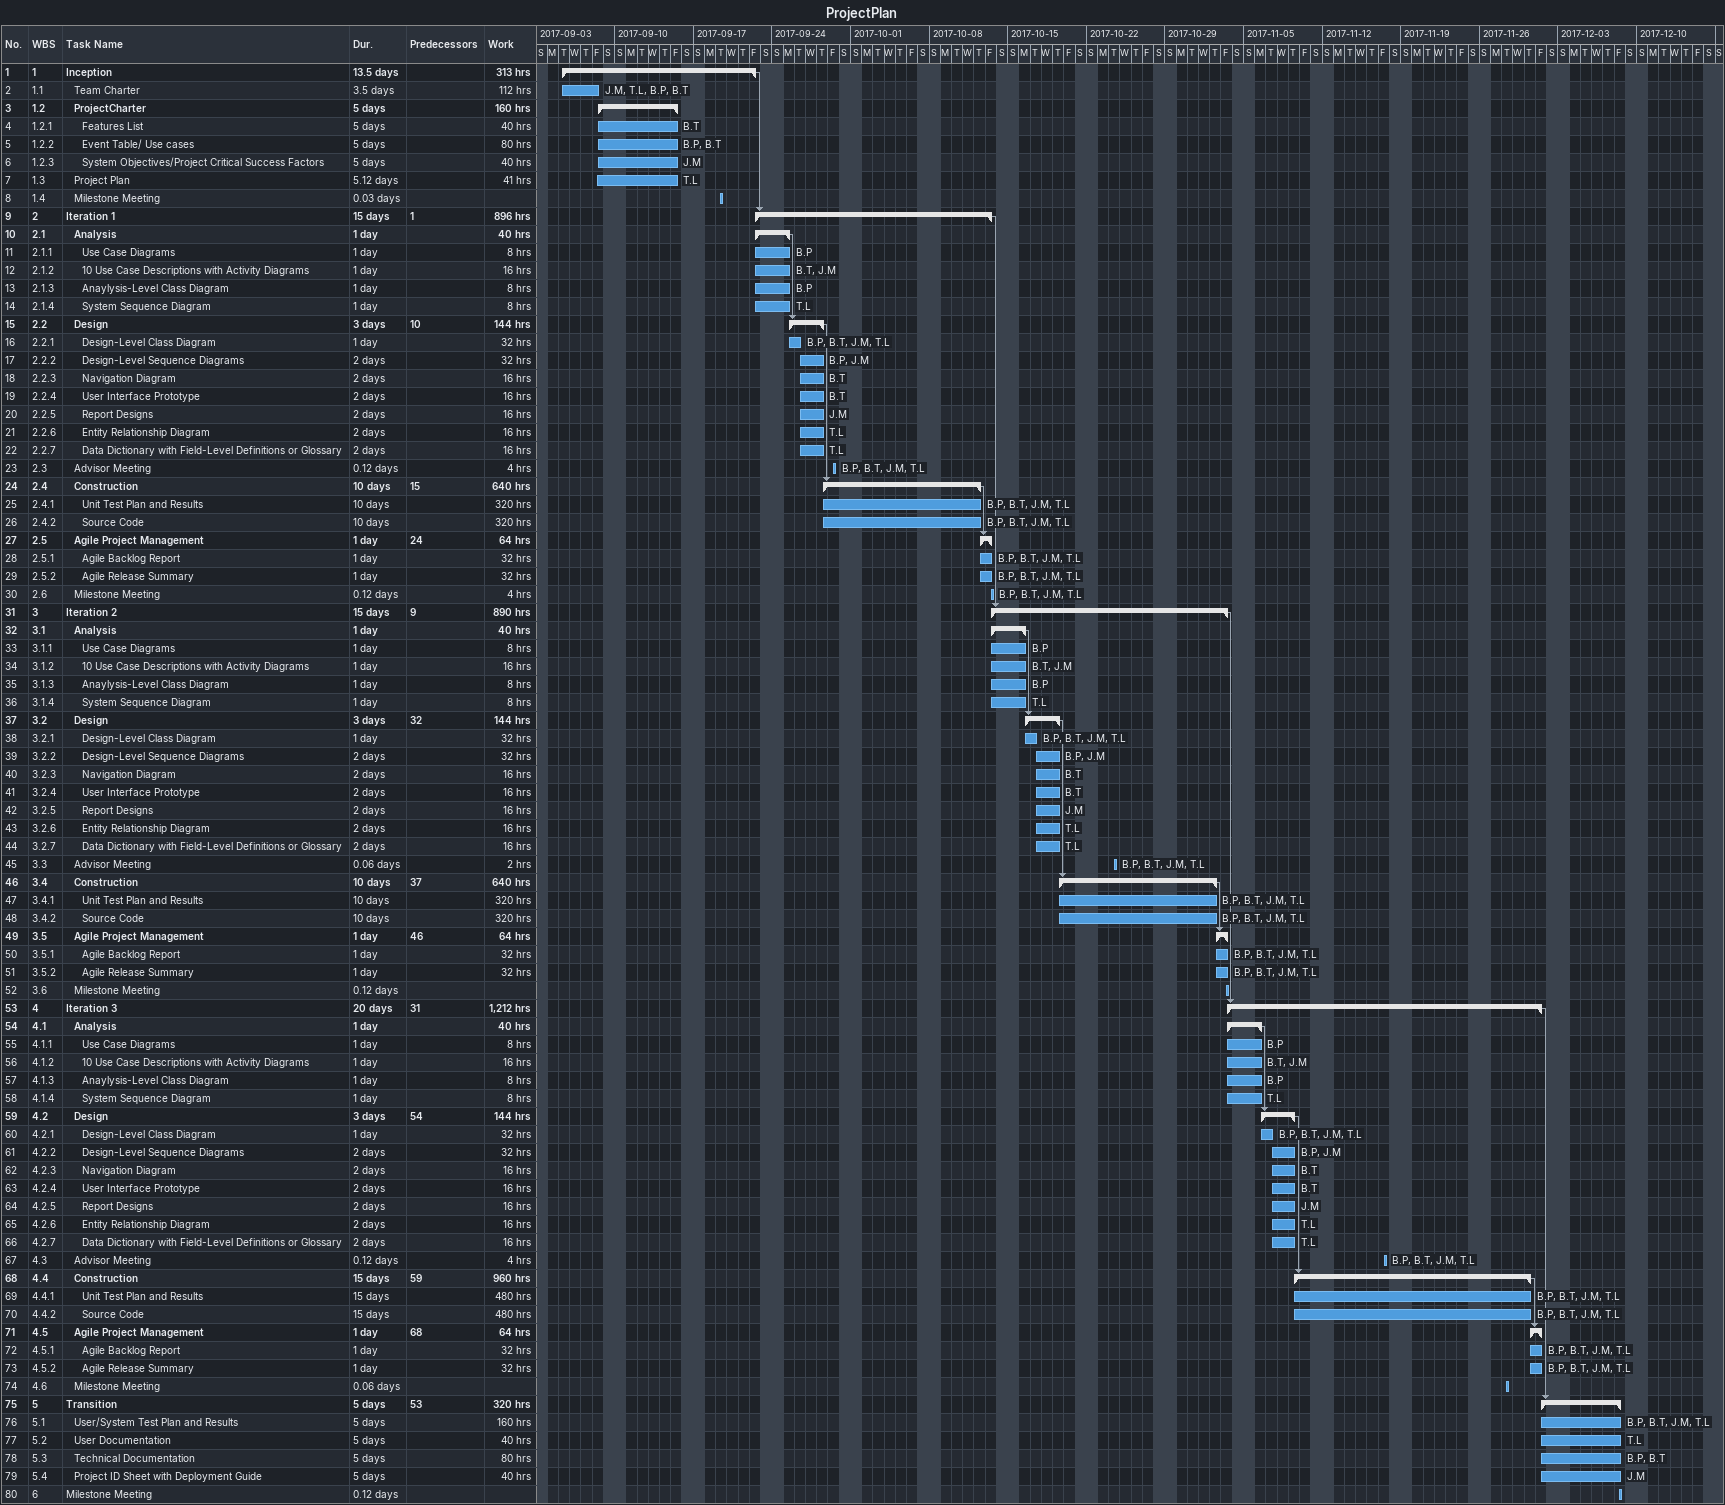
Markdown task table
ProjectPlan

| ID | WBS | Task | Duration | Start | Finish | Predecessors | Resources | Work (h) |
|---|---|---|---|---|---|---|---|---|
| 1 | 1 | **Inception** | 13.5d | 2017-09-05 | 2017-09-22 |  |  | 313 |
| 2 | 1.1 | Team Charter | 3.5d | 2017-09-05 | 2017-09-08 |  | J.M, T.L, B.P, B.T | 112 |
| 3 | 1.2 | **ProjectCharter** | 5d | 2017-09-08 | 2017-09-15 |  |  | 160 |
| 4 | 1.2.1 | Features List | 5d | 2017-09-08 | 2017-09-15 |  | B.T | 40 |
| 5 | 1.2.2 | Event Table/ Use cases | 5d | 2017-09-08 | 2017-09-15 |  | B.P, B.T | 80 |
| 6 | 1.2.3 | System Objectives/Project Critical Success Factors | 5d | 2017-09-08 | 2017-09-15 |  | J.M | 40 |
| 7 | 1.3 | Project Plan | 5.12d | 2017-09-08 | 2017-09-15 |  | T.L | 41 |
| 8 | 1.4 | Milestone Meeting | 0.03d | 2017-09-19 | 2017-09-19 |  |  |  |
| 9 | 2 | **Iteration 1** | 15d | 2017-09-22 | 2017-10-13 | 1 |  | 896 |
| 10 | 2.1 | **Analysis** | 1d | 2017-09-22 | 2017-09-25 |  |  | 40 |
| 11 | 2.1.1 | Use Case Diagrams | 1d | 2017-09-22 | 2017-09-25 |  | B.P | 8 |
| 12 | 2.1.2 | 10 Use Case Descriptions with Activity Diagrams | 1d | 2017-09-22 | 2017-09-25 |  | B.T, J.M | 16 |
| 13 | 2.1.3 | Anaylysis-Level Class Diagram | 1d | 2017-09-22 | 2017-09-25 |  | B.P | 8 |
| 14 | 2.1.4 | System Sequence Diagram | 1d | 2017-09-22 | 2017-09-25 |  | T.L | 8 |
| 15 | 2.2 | **Design** | 3d | 2017-09-25 | 2017-09-28 | 10 |  | 144 |
| 16 | 2.2.1 | Design-Level Class Diagram | 1d | 2017-09-25 | 2017-09-26 |  | B.P, B.T, J.M, T.L | 32 |
| 17 | 2.2.2 | Design-Level Sequence Diagrams | 2d | 2017-09-26 | 2017-09-28 |  | B.P, J.M | 32 |
| 18 | 2.2.3 | Navigation Diagram | 2d | 2017-09-26 | 2017-09-28 |  | B.T | 16 |
| 19 | 2.2.4 | User Interface Prototype | 2d | 2017-09-26 | 2017-09-28 |  | B.T | 16 |
| 20 | 2.2.5 | Report Designs | 2d | 2017-09-26 | 2017-09-28 |  | J.M | 16 |
| 21 | 2.2.6 | Entity Relationship Diagram | 2d | 2017-09-26 | 2017-09-28 |  | T.L | 16 |
| 22 | 2.2.7 | Data Dictionary with Field-Level Definitions or Glossary | 2d | 2017-09-26 | 2017-09-28 |  | T.L | 16 |
| 23 | 2.3 | Advisor Meeting | 0.12d | 2017-09-29 | 2017-09-29 |  | B.P, B.T, J.M, T.L | 4 |
| 24 | 2.4 | **Construction** | 10d | 2017-09-28 | 2017-10-12 | 15 |  | 640 |
| 25 | 2.4.1 | Unit Test Plan and Results | 10d | 2017-09-28 | 2017-10-12 |  | B.P, B.T, J.M, T.L | 320 |
| 26 | 2.4.2 | Source Code | 10d | 2017-09-28 | 2017-10-12 |  | B.P, B.T, J.M, T.L | 320 |
| 27 | 2.5 | **Agile Project Management** | 1d | 2017-10-12 | 2017-10-13 | 24 |  | 64 |
| 28 | 2.5.1 | Agile Backlog Report | 1d | 2017-10-12 | 2017-10-13 |  | B.P, B.T, J.M, T.L | 32 |
| 29 | 2.5.2 | Agile Release Summary | 1d | 2017-10-12 | 2017-10-13 |  | B.P, B.T, J.M, T.L | 32 |
| 30 | 2.6 | Milestone Meeting | 0.12d | 2017-10-13 | 2017-10-13 |  | B.P, B.T, J.M, T.L | 4 |
| 31 | 3 | **Iteration 2** | 15d | 2017-10-13 | 2017-11-03 | 9 |  | 890 |
| 32 | 3.1 | **Analysis** | 1d | 2017-10-13 | 2017-10-16 |  |  | 40 |
| 33 | 3.1.1 | Use Case Diagrams | 1d | 2017-10-13 | 2017-10-16 |  | B.P | 8 |
| 34 | 3.1.2 | 10 Use Case Descriptions with Activity Diagrams | 1d | 2017-10-13 | 2017-10-16 |  | B.T, J.M | 16 |
| 35 | 3.1.3 | Anaylysis-Level Class Diagram | 1d | 2017-10-13 | 2017-10-16 |  | B.P | 8 |
| 36 | 3.1.4 | System Sequence Diagram | 1d | 2017-10-13 | 2017-10-16 |  | T.L | 8 |
| 37 | 3.2 | **Design** | 3d | 2017-10-16 | 2017-10-19 | 32 |  | 144 |
| 38 | 3.2.1 | Design-Level Class Diagram | 1d | 2017-10-16 | 2017-10-17 |  | B.P, B.T, J.M, T.L | 32 |
| 39 | 3.2.2 | Design-Level Sequence Diagrams | 2d | 2017-10-17 | 2017-10-19 |  | B.P, J.M | 32 |
| 40 | 3.2.3 | Navigation Diagram | 2d | 2017-10-17 | 2017-10-19 |  | B.T | 16 |
| 41 | 3.2.4 | User Interface Prototype | 2d | 2017-10-17 | 2017-10-19 |  | B.T | 16 |
| 42 | 3.2.5 | Report Designs | 2d | 2017-10-17 | 2017-10-19 |  | J.M | 16 |
| 43 | 3.2.6 | Entity Relationship Diagram | 2d | 2017-10-17 | 2017-10-19 |  | T.L | 16 |
| 44 | 3.2.7 | Data Dictionary with Field-Level Definitions or Glossary | 2d | 2017-10-17 | 2017-10-19 |  | T.L | 16 |
| 45 | 3.3 | Advisor Meeting | 0.06d | 2017-10-24 | 2017-10-24 |  | B.P, B.T, J.M, T.L | 2 |
| 46 | 3.4 | **Construction** | 10d | 2017-10-19 | 2017-11-02 | 37 |  | 640 |
| 47 | 3.4.1 | Unit Test Plan and Results | 10d | 2017-10-19 | 2017-11-02 |  | B.P, B.T, J.M, T.L | 320 |
| 48 | 3.4.2 | Source Code | 10d | 2017-10-19 | 2017-11-02 |  | B.P, B.T, J.M, T.L | 320 |
| 49 | 3.5 | **Agile Project Management** | 1d | 2017-11-02 | 2017-11-03 | 46 |  | 64 |
| 50 | 3.5.1 | Agile Backlog Report | 1d | 2017-11-02 | 2017-11-03 |  | B.P, B.T, J.M, T.L | 32 |
| 51 | 3.5.2 | Agile Release Summary | 1d | 2017-11-02 | 2017-11-03 |  | B.P, B.T, J.M, T.L | 32 |
| 52 | 3.6 | Milestone Meeting | 0.12d | 2017-11-03 | 2017-11-03 |  |  |  |
| 53 | 4 | **Iteration 3** | 20d | 2017-11-03 | 2017-12-01 | 31 |  | 1212 |
| 54 | 4.1 | **Analysis** | 1d | 2017-11-03 | 2017-11-06 |  |  | 40 |
| 55 | 4.1.1 | Use Case Diagrams | 1d | 2017-11-03 | 2017-11-06 |  | B.P | 8 |
| 56 | 4.1.2 | 10 Use Case Descriptions with Activity Diagrams | 1d | 2017-11-03 | 2017-11-06 |  | B.T, J.M | 16 |
| 57 | 4.1.3 | Anaylysis-Level Class Diagram | 1d | 2017-11-03 | 2017-11-06 |  | B.P | 8 |
| 58 | 4.1.4 | System Sequence Diagram | 1d | 2017-11-03 | 2017-11-06 |  | T.L | 8 |
| 59 | 4.2 | **Design** | 3d | 2017-11-06 | 2017-11-09 | 54 |  | 144 |
| 60 | 4.2.1 | Design-Level Class Diagram | 1d | 2017-11-06 | 2017-11-07 |  | B.P, B.T, J.M, T.L | 32 |
| 61 | 4.2.2 | Design-Level Sequence Diagrams | 2d | 2017-11-07 | 2017-11-09 |  | B.P, J.M | 32 |
| 62 | 4.2.3 | Navigation Diagram | 2d | 2017-11-07 | 2017-11-09 |  | B.T | 16 |
| 63 | 4.2.4 | User Interface Prototype | 2d | 2017-11-07 | 2017-11-09 |  | B.T | 16 |
| 64 | 4.2.5 | Report Designs | 2d | 2017-11-07 | 2017-11-09 |  | J.M | 16 |
| 65 | 4.2.6 | Entity Relationship Diagram | 2d | 2017-11-07 | 2017-11-09 |  | T.L | 16 |
| 66 | 4.2.7 | Data Dictionary with Field-Level Definitions or Glossary | 2d | 2017-11-07 | 2017-11-09 |  | T.L | 16 |
| 67 | 4.3 | Advisor Meeting | 0.12d | 2017-11-17 | 2017-11-17 |  | B.P, B.T, J.M, T.L | 4 |
| 68 | 4.4 | **Construction** | 15d | 2017-11-09 | 2017-11-30 | 59 |  | 960 |
| 69 | 4.4.1 | Unit Test Plan and Results | 15d | 2017-11-09 | 2017-11-30 |  | B.P, B.T, J.M, T.L | 480 |
| 70 | 4.4.2 | Source Code | 15d | 2017-11-09 | 2017-11-30 |  | B.P, B.T, J.M, T.L | 480 |
| 71 | 4.5 | **Agile Project Management** | 1d | 2017-11-30 | 2017-12-01 | 68 |  | 64 |
| 72 | 4.5.1 | Agile Backlog Report | 1d | 2017-11-30 | 2017-12-01 |  | B.P, B.T, J.M, T.L | 32 |
| 73 | 4.5.2 | Agile Release Summary | 1d | 2017-11-30 | 2017-12-01 |  | B.P, B.T, J.M, T.L | 32 |
| 74 | 4.6 | Milestone Meeting | 0.06d | 2017-11-28 | 2017-11-28 |  |  |  |
| 75 | 5 | **Transition** | 5d | 2017-12-01 | 2017-12-08 | 53 |  | 320 |
| 76 | 5.1 | User/System Test Plan and Results | 5d | 2017-12-01 | 2017-12-08 |  | B.P, B.T, J.M, T.L | 160 |
| 77 | 5.2 | User Documentation | 5d | 2017-12-01 | 2017-12-08 |  | T.L | 40 |
| 78 | 5.3 | Technical Documentation | 5d | 2017-12-01 | 2017-12-08 |  | B.P, B.T | 80 |
| 79 | 5.4 | Project ID Sheet with Deployment Guide | 5d | 2017-12-01 | 2017-12-08 |  | J.M | 40 |
| 80 | 6 | Milestone Meeting | 0.12d | 2017-12-08 | 2017-12-08 |  |  |  |
